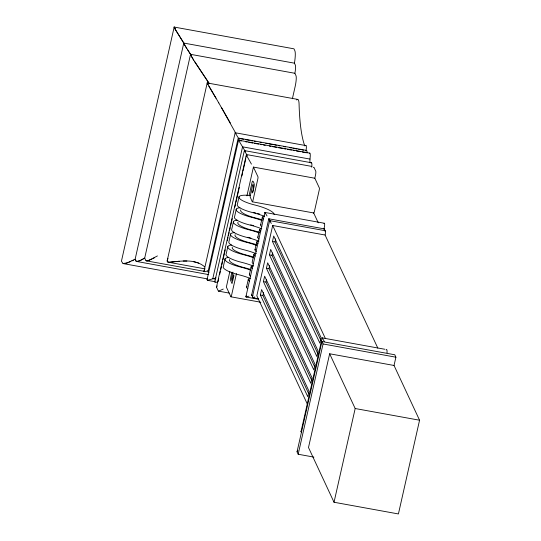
<?xml version="1.0" encoding="UTF-8"?>
<svg xmlns="http://www.w3.org/2000/svg" width="541" height="541" viewBox="0 0 541 541"><rect width="100%" height="100%" fill="white"/><g stroke="black" fill="none" stroke-linecap="round" stroke-linejoin="round"><path stroke-width="0.81" d="M306.03 145.617L235.159 132.741L203.896 271.636L205.614 271.643L207.9 270.662M324.417 228.904L268.796 218.794L251.484 295.697L252.978 295.562M325.269 230.723L269.641 220.613L252.363 297.192L252.579 297.658L258.395 298.713M297.753 99.409L207.203 82.949L167.149 260.918L168.028 262.162L205.147 268.904M292.39 98.733L295.163 86.459A8.926 1.542 -79.7 0 0 295.974 75.639L294.879 73.285A7.506 1.298 -79.7 0 0 295.359 65.13L294.446 63.175A14.08 2.435 -79.7 0 0 294.838 50.698L293.966 48.825L174.168 27.057L121.434 261.202L123.023 263.555L127.608 262.77M175.223 29.39L183.771 43.064L135.128 259.267L136.515 261.533L139.693 260.735M136.041 261.229L135.135 259.227L126.391 263.217M209.042 272.563L208.427 272.468A6.418 1.846 -33.9 0 1 208.055 271.683L238.216 138.029L306.483 150.412M214.858 281.665L207.392 280.306L207.054 279.582L238.513 140.173L309.851 153.13M217.157 282.138L215.304 282.49L214.73 281.895L244.363 150.594L311.4 162.746M229.256 293.1L218.381 291.105L216.495 287.082L246.317 154.956L246.737 155.477M218.016 281.814L218.753 278.534M219.68 274.429L220.424 271.142M220.789 269.499L221.533 266.219M221.905 264.576L222.642 261.296M223.014 259.653L225.239 249.807M227.274 240.779L228.018 237.492M228.383 235.849L229.127 232.569M229.499 230.926L230.236 227.646M230.608 226.003L232.278 218.618M234.868 207.122L235.612 203.842M235.977 202.199L239.311 187.423M241.908 175.933L242.645 172.653M243.017 171.01L245.797 158.696M246.169 157.059L246.723 154.598L244.363 150.594M225.09 258.774L223.352 266.476A18.55 4.335 12.7 0 0 238.851 274.767A23.168 5.417 12.7 0 1 250.368 278.473M227.896 246.351L226.158 254.054A18.55 4.335 12.7 0 0 241.658 262.344A23.168 5.417 12.7 0 1 253.174 266.05M230.696 233.922L228.958 241.631A18.55 4.335 12.7 0 0 244.458 249.922A23.168 5.417 12.7 0 1 255.981 253.628M233.502 221.499L231.764 229.201A18.55 4.335 12.7 0 0 247.264 237.499A23.168 5.417 12.7 0 1 258.781 241.198M236.302 209.076L234.564 216.779A18.55 4.335 12.7 0 0 250.064 225.076A23.168 5.417 12.7 0 1 261.587 228.775M239.108 196.654L237.371 204.356A18.55 4.335 12.7 0 0 252.87 212.647A23.168 5.417 12.7 0 1 264.387 216.353M229.878 271.426L226.354 287.034L230.885 296.745A1.968 0.338 -79.7 0 0 231.548 295.393L236.248 274.551A2.482 0.433 -79.7 0 0 236.431 273.597M246.939 195.835L253.425 167.081L314.821 178.232L319.352 187.943A1.968 0.338 -79.7 0 1 319.17 190.331L314.47 211.173A2.482 0.433 -79.7 0 1 313.631 212.87M231.798 272.184L230.297 279.596L232.015 283.579L233.82 276.329A2.597 0.446 -79.7 0 0 233.313 275.241L231.988 280.596L231.447 278.94L232.941 272.15M249.164 195.24L252.079 182.317C252.498 178.523 254.926 184.353 254.202 185.996L252.769 192.366A2.597 0.446 -79.7 0 1 252.262 191.284C253.215 194.618 254.02 181.363 252.579 185.123L250.104 196.816L252.234 201.719A2.482 0.433 -79.7 0 0 253.073 200.014L257.773 179.172A1.968 0.338 -79.7 0 0 257.956 176.785L253.425 167.081M246.588 286.933L248.326 279.23M249.387 274.503L251.125 266.801M253.932 254.378L252.194 262.081A11.888 2.779 12.7 0 0 253.404 263.852M255 249.658L256.738 241.955M257.8 237.235L259.538 229.533M260.606 224.806L262.344 217.103M258.497 299.274L246.101 297.023L245.918 296.63L264.914 212.451L324.424 223.264M377.821 348.106L325.087 235.024L272.691 225.502L256.833 295.758L307.43 404.262M260.383 295.048L261.621 289.57L309.019 391.217L307.782 396.695L260.383 295.048L262.899 295.508L308.519 393.327M263.406 281.658L264.644 276.18L312.042 377.828L310.805 383.305L263.406 281.658L265.922 282.118L311.893 380.702M266.429 268.268L267.667 262.791L315.065 364.438L313.827 369.916L266.429 268.268L268.945 268.728L314.558 366.548M269.452 254.879L270.689 249.408L318.081 351.048L316.85 356.526L269.452 254.879L271.967 255.338L317.939 353.922M272.475 241.489L273.705 236.018L321.104 337.658L319.866 343.136L272.475 241.489L274.984 241.949L320.955 340.539M262.899 295.508L263.609 292.377M265.922 282.118L266.449 279.771M268.945 268.728L269.648 265.597M271.967 255.338L272.495 252.992M274.984 241.949L275.694 238.818M314.821 178.232L315.383 175.744A3.807 0.656 -79.7 0 0 315.734 171.132L313.963 167.338A2.996 0.521 -79.7 0 0 313.516 167.609M323.876 229.256L324.519 226.415A4.213 0.73 -79.7 0 0 323.971 223.636M301.668 432.421L300.985 431.752L322.186 337.821L322.707 338.355M313.902 457.104L298.179 454.244L297.043 451.809L321.929 341.527L394.768 354.761L395.904 357.202L394.037 365.473L419.566 420.222L398.413 513.95L334.027 502.251L308.498 447.508L329.652 353.773L394.037 365.473M298.179 454.244L323.065 343.961L321.929 341.527M334.027 502.251L355.18 408.523L329.652 353.773M216.495 287.082L216.637 286.723M214.73 281.895L215.115 281.022M208.055 271.683L208.562 270.608M300.985 431.752L301.486 430.717M245.918 296.63L246.351 295.866M207.054 279.582L207.338 278.94M167.365 259.863L168.028 258.524M203.91 271.237L204.214 270.656M297.043 451.809L297.848 450.369M251.511 295.372L251.822 294.886M252.363 297.192L252.667 296.705M216.799 286.5L217.286 285.966M157.445 255.934L148.633 260.491M154.672 257.644L153.326 258.375M223.25 289.063L218.557 291.159M131.882 260.931L133.478 260.126M139.686 260.769L144.684 258.138L190.54 54.33L187.301 49.312M140.599 260.336L144.697 258.104L145.786 260.491L146.428 260.863L204.626 271.406M152.021 259.044L147.747 260.742L146.023 260.708M248.934 296.177L246.101 297.023M254.737 296.968L252.579 297.658M128.927 262.263L130.361 261.648M138.868 261.053L136.947 261.513M125.329 263.447L123.023 263.555L207.602 278.926M147.754 260.708L146.435 260.83M170.591 262.263C181.803 260.897 195.369 258.808 204.674 266.814M179.281 261.235L168.021 262.189M183.223 261.026L186.902 261.033M216.082 277.932L207.392 280.306M168.028 262.162L169.11 262.351M174.993 28.923L183.812 43.07L294.446 63.175M294.879 73.285L190.574 54.337L185.11 45.742M238.615 138.395L243.545 139.287M245.195 139.585L249.306 140.335M250.95 140.633L252.593 140.93M254.236 141.228L255.886 141.532M259.998 142.276L261.641 142.574M265.753 143.324L267.396 143.622M269.039 143.92L273.151 144.67M274.801 144.968L276.444 145.265M278.088 145.563L279.731 145.86M283.842 146.611L285.492 146.909M289.604 147.659L291.247 147.957M292.891 148.254L297.002 149.005M298.646 149.302L300.296 149.6M301.939 149.898L303.582 150.195M241.32 140.971L239.677 140.674L238.446 138.192M245.431 141.715L247.075 142.019M248.725 142.317L252.836 143.061M254.48 143.358L258.591 144.109M260.235 144.406L261.878 144.704M263.528 145.008L265.171 145.306M269.283 146.05L270.926 146.347M272.569 146.652L276.688 147.395M278.331 147.693L282.443 148.444M284.086 148.741L285.729 149.039M287.372 149.336L291.491 150.087M293.134 150.384L294.777 150.682M296.421 150.98L300.532 151.73M302.182 152.028L306.294 152.778M310.007 162.408A10.157 1.758 -79.7 0 1 309.979 159.081L242.544 146.827L238.513 140.173L238.946 140.613M311.765 167.237A6.397 1.109 -79.7 0 1 311.832 166.425L246.723 154.598L247.311 155.524M252.329 201.807L313.726 212.965M208.691 274.605L136.224 261.384M215.271 279.055L212.802 278.608L242.544 146.827L245.242 151.318M230.96 296.813L260.83 302.243M322.889 338.017L384.807 349.263M323.065 343.961L395.904 357.202M355.18 408.523L419.566 420.222M193.414 261.655L198.79 263.102M207.48 83.199L207.169 82.949L218.794 102.946M207.507 83.199L207.203 82.949L207.974 84.754M244.397 150.574L245.08 151.385M235.646 133.289L235.159 132.741L237.972 137.407M265.381 212.992L264.914 212.451L267.038 215.974M269.276 219.396L268.796 218.794L269.878 220.674M270.128 221.208L269.641 220.613L271.332 223.44M174.114 27.05L175.527 29.153L174.168 27.057L175.041 28.937M251.443 164.126L246.304 154.976M194.395 61.289L209.279 83.632L193.732 60.193M186.706 48.426L185.38 46.262M324.329 341.499L322.186 337.821M193.705 60.186L191.872 57.082M192.576 58.347L193.09 59.206M215.987 98.185L208.785 86.161M218.814 102.946L235.957 133.566M221.452 107.456L230.324 122.963M192.156 57.63L190.574 54.337L191.642 56.683M183.771 43.064L185.069 45.735M184.839 45.322L183.812 43.07M313.374 212.322L318.27 222.831M272.691 225.502L325.418 338.585M167.155 260.89L167.372 261.668M311.028 163.01A6.85 1.183 -79.7 0 1 311.832 166.425M306.05 150.648A8.994 1.555 -79.7 0 1 307.112 152.927M305.814 145.678A5.376 0.926 -79.7 0 1 305.983 150.939M309.324 153.401A7.513 1.298 -79.7 0 1 309.979 159.081M386.058 349.865A7.283 1.258 -79.7 0 1 387.025 352.894M324.884 231.163A3.449 0.595 -79.7 0 1 325.506 231.44A3.449 0.595 -79.7 0 1 325.087 235.024M324.242 229.012A3.449 0.595 -79.7 0 1 324.641 230.628M296.718 99.977A19.517 3.374 -79.7 0 1 299.078 104.156A214.797 37.14 -79.7 0 0 304.779 145.921M229.553 259.585A18.55 4.335 12.7 0 0 245.053 267.876A23.168 5.417 12.7 0 1 250.442 269.377M247.792 288.705A11.888 2.779 12.7 0 1 246.953 286.493M249.529 281.002A11.888 2.779 12.7 0 1 249.435 278.466M250.855 270.263A23.168 5.417 12.7 0 0 240.589 267.065A18.55 4.335 12.7 0 1 228.721 257.428M253.655 257.841A23.168 5.417 12.7 0 0 243.396 254.642A18.55 4.335 12.7 0 1 231.521 245.005M252.336 268.579A11.888 2.779 12.7 0 1 253.337 265.827M250.598 276.282A11.888 2.779 12.7 0 1 249.759 274.071M255.778 213.059A18.55 4.335 12.7 0 1 253.499 212.41M240.765 209.888A18.55 4.335 12.7 0 0 256.265 218.179A23.168 5.417 12.7 0 1 262.392 219.91M274.172 214.466A23.168 5.417 12.7 0 0 254.608 204.944A18.55 4.335 12.7 0 1 239.088 197.803A18.55 4.335 12.7 0 1 250.206 195.504M257.333 213.458A23.168 5.417 12.7 0 1 259.687 214.067M263.548 218.882A11.888 2.779 12.7 0 1 264.549 216.13M261.81 226.584A11.888 2.779 12.7 0 1 260.972 224.373M253.756 225.692A18.55 4.335 12.7 0 1 250.699 224.833M237.966 222.31A18.55 4.335 12.7 0 0 253.465 230.608A23.168 5.417 12.7 0 1 259.585 232.332M262.067 220.566A23.168 5.417 12.7 0 0 251.808 217.367A18.55 4.335 12.7 0 1 239.934 207.73M260.748 231.305A11.888 2.779 12.7 0 1 261.749 228.552M259.011 239.007A11.888 2.779 12.7 0 1 258.172 236.796M250.95 238.114A18.55 4.335 12.7 0 1 247.893 237.256M235.159 234.733A18.55 4.335 12.7 0 0 250.659 243.031A23.168 5.417 12.7 0 1 256.779 244.755M259.267 232.988A23.168 5.417 12.7 0 0 249.002 229.797A18.55 4.335 12.7 0 1 237.134 220.153M257.942 243.727A11.888 2.779 12.7 0 1 258.943 240.975M256.204 251.43A11.888 2.779 12.7 0 1 255.366 249.225M232.353 247.163A18.55 4.335 12.7 0 0 247.852 255.453A23.168 5.417 12.7 0 1 253.242 256.948M256.461 245.411A23.168 5.417 12.7 0 0 246.196 242.219A18.55 4.335 12.7 0 1 234.327 232.576M255.142 256.15A11.888 2.779 12.7 0 1 256.136 253.404"/></g></svg>
